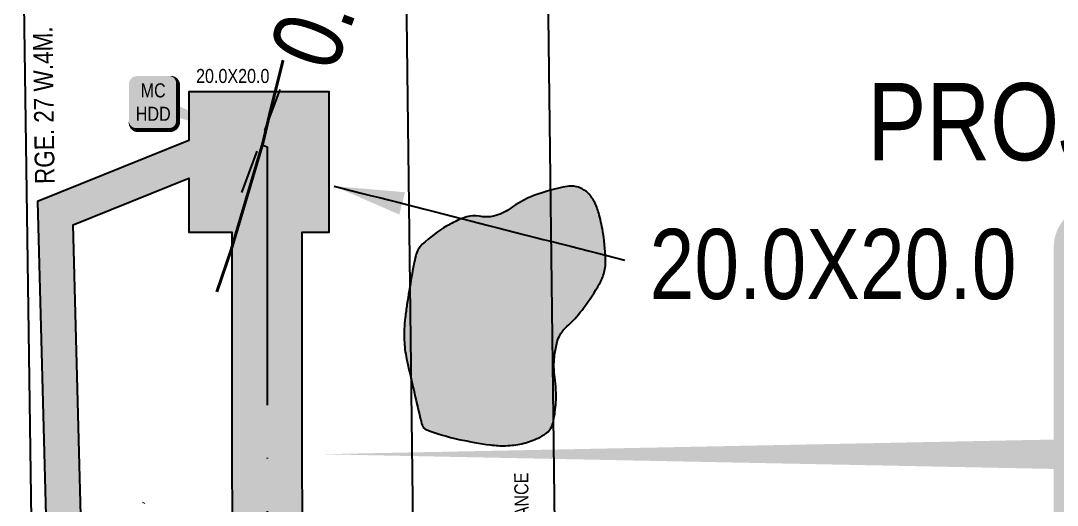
# Model space of a CAD drawing. Extents: x 57693 to 70573, y 5994359 to 6008381.
# Drawn here: x 65153.5 to 65300.9, y 5999438.4 to 5999507.4 of the extents above; entities that cross this region are included whole.
import ezdxf
from ezdxf.enums import TextEntityAlignment as Align

# ---------------------------------------------------------------- set-up
doc = ezdxf.new("R2010")
doc.units = 0
doc.header["$LTSCALE"] = 5
for name, pattern in [('COOP2', [10, 5, -1, 0, -1, 0, -1, 0, -1, 0, -1]), ('DASHDOT', [25.4, 12.7, -6.35, 0, -6.35]), ('foc-TIELINE', [1.875, 1.25, -0.625])]:
    doc.linetypes.add(name, pattern=pattern)
for name, color, linetype in [('AS-OWNER', 7, 'Continuous'), ('D-TXT-1000', 6, 'Continuous'), ('L-AREAREQUIRED', 7, 'Continuous'), ('L-ROAD-T-1000', 7, 'Continuous'), ('L-SEC', 7, 'Continuous'), ('P-APEX RECON PAY ITEMS-1000', 240, 'Continuous'), ('P-APEX RECON-10m BUFFER', 51, 'COOP2'), ('P-APEX RECON-URBAN', 30, 'COOP2'), ('P-APEX RECON-WORK AREA', 104, 'Continuous'), ('P-BUFFER-PURPLE', 187, 'foc-TIELINE'), ('P-BUFFER-PURPLE-T', 187, 'Continuous'), ('T-WATER', 160, 'Continuous'), ('T-WATER-H', 133, 'Continuous')]:
    doc.layers.add(name, color=color, linetype=linetype)
for name, color, linetype, lineweight in [('AS-RECON EXISTING', 151, 'DASHDOT', 40), ('P-APEX RECON-TWS-T', 104, 'Continuous', 9), ('P-APEX RECON-TWS-T-1000', 104, 'Continuous', 9)]:
    doc.layers.add(name, color=color, linetype=linetype, lineweight=lineweight)
doc.layers.add('P-APEX RECON-TO BE DRILLED-H', color=7, linetype='Continuous', true_color=0xffafe1)
doc.styles.add('1.8', font='ARIALN.TTF', dxfattribs={"height": 2})
doc.styles.add('100L', font='ARIALN.TTF', dxfattribs={"height": 11})
doc.styles.add('175L', font='ARIALN.TTF', dxfattribs={"height": 10})
doc.styles.add('80', font='ARIALN.TTF', dxfattribs={"height": 10})
doc.styles.add('80CG', font='ARIALN.TTF', dxfattribs={"height": 10})
doc.styles.add('80L', font='ARIALN.TTF', dxfattribs={"height": 10})
doc.dimstyles.new('Compass 5 000', dxfattribs={"dimscale": 5, "dimtxt": 9, "dimasz": 2, "dimexe": 0.2, "dimexo": 0.0625, "dimgap": 0.5, "dimtad": 0, "dimtih": 1, "dimtoh": 1, "dimzin": 0, "dimdsep": 46, "dimtxsty": '80CG', "dimcen": 0.1, "dimse1": 1, "dimse2": 1, "dimclrd": 256, "dimclrt": 256, "dimaunit": 1, "dimadec": 4, "dimazin": 0, "dimtfac": 0.06, "dimtofl": 0, "dimtmove": 0, "dimatfit": 1, "dimfxl": 0.2, "dimtolj": 1, "dimtzin": 0, "dimlwd": -1, "dimarcsym": 0})

# ---------------------------------------------------------------- blocks, each defined once
blk = doc.blocks.new('*U455')
h = blk.add_hatch(color=59)
edge = h.paths.add_edge_path()
edge.add_line((-76.49999999999999, -37), (76.49999999999999, -37))
edge.add_arc((76.5, -30.99999999999999), 6.000000000000007, 269.9999999999998, 359.9999999999999)
edge.add_line((82.5, -31), (82.5, 29.5))
edge.add_arc((76.5, 29.49999999999999), 6, 6.785183320455503e-14, 90.00000000000014)
edge.add_line((76.49999999999999, 35.5), (-76.49999999999999, 35.5))
edge.add_arc((-76.5, 29.49999999999999), 6.000000000000007, 89.99999999999987, 179.9999999999999)
edge.add_line((-82.5, 29.5), (-82.5, -31))
edge.add_arc((-76.5, -30.99999999999999), 6, 180, 270.0000000000001)
at = {"color": 1, "flags": 128}
blk.add_lwpolyline([(-76.49999999999999, -37, 3, 3, 0), (76.49999999999999, -37, 3, 3, 0.4142135623730951), (82.5, -31, 3, 3, 0), (82.5, 29.5, 3, 0, 0.4142135623730951), (76.49999999999999, 35.5, 0, 0, 0), (-76.49999999999999, 35.5, 0, 0, 0.4142135623730951), (-82.5, 29.5, 0, 0, 0), (-82.5, -31, 0, 3, 0.4142135623730951)], format="xyseb", close=True, dxfattribs=at)
blk.add_lwpolyline([(-186.7542980289043, -1.312476100455397e-10, 0, 7.499999999999999, 0), (-3.817500494383329e-16, -1.565301004897938e-15, 0, 0, 0)], format="xyseb", dxfattribs=at)
at = {"color": 1, "style": '80'}
blk.add_attdef('ENTER_TEXT_001', (-35.98567530695772, -4.996589358799454), '', height=10, dxfattribs=at)
blk = doc.blocks.new('*U1920')
at = {"true_color": 0xffffa8}
h = blk.add_hatch(color=51, dxfattribs=at)
edge = h.paths.add_edge_path()
edge.add_line((-11.49999999999998, -20), (11.49999999999998, -20))
edge.add_arc((11.49999999999999, -13.99999999999999), 6.000000000000007, 269.9999999999999, 359.9999999999999)
edge.add_line((17.49999999999999, -14), (17.49999999999998, 12.5))
edge.add_arc((11.49999999999998, 12.5), 6, 0, 90)
edge.add_line((11.49999999999998, 18.5), (-11.49999999999998, 18.5))
edge.add_arc((-11.49999999999999, 12.49999999999999), 6.000000000000007, 89.99999999999993, 179.9999999999999)
edge.add_line((-17.49999999999999, 12.5), (-17.49999999999998, -14))
edge.add_arc((-11.49999999999998, -14), 6, 180, 270)
at = {"color": 240, "flags": 128}
blk.add_lwpolyline([(-11.49999999999998, -20, 3, 3, 0), (11.49999999999998, -20, 3, 3, 0.4142135623730951), (17.49999999999999, -14, 3, 3, 0), (17.49999999999998, 12.5, 3, 0, 0.4142135623730951), (11.49999999999998, 18.5, 0, 0, 0), (-11.49999999999998, 18.5, 0, 0, 0.4142135623730951), (-17.49999999999999, 12.5, 0, 0, 0), (-17.49999999999998, -14, 0, 3, 0.4142135623730951)], format="xyseb", close=True, dxfattribs=at)
for points in [[(77.43484926148443, -30.58362885086266, 0, 9.999999999999988, 0), (0, 0, 4.999999999999994, 4.999999999999994, 0)], [(11.02599631257849, -3.012219823603379, 0, 9.999999999999998, 0), (0, 0, 4.999999999999999, 4.999999999999999, 0)]]:
    blk.add_lwpolyline(points, format="xyseb", dxfattribs=at)
at = {"color": 4, "style": '80'}
blk.add_attdef('OTHER_001', (-14.69645293315144, -5.003410641200546), '', height=10, dxfattribs=at)

msp = doc.modelspace()

# ---------------------------------------------------------------- hatches: boundary and pattern name
at = {"layer": 'P-APEX RECON-10m BUFFER'}
h = msp.add_hatch(color=256, dxfattribs=at)
h.dxf.hatch_style = 1
h.paths.add_polyline_path([(65155.9926566816, 5999369.678064825), (65191.83832870366, 5999370.159294478), (65191.98043869972, 5999370.12147988), (65204.49601929793, 5999370.12554381), (65210.14865577596, 5999369.941156805), (65210.0240076175, 5999379.943061572), (65204.65733038275, 5999380.118120687), (65194.10475419651, 5999380.114694186), (65193.57112745403, 5999404.108730615), (65193.52924850819, 5999477.255953564), (65197.39090782735, 5999477.258164478), (65197.37946579899, 5999497.243209168), (65177.39442113444, 5999497.23176714), (65177.3983767488, 5999490.322754028), (65155.85789471538, 5999481.629285196), (65157.91403444835, 5999404.761162981), (65155.48862254737, 5999404.858386351), (65155.56030345191, 5999399.855238529), (65173.53147959142, 5999399.134858688), (65182.88437204061, 5999391.501723838), (65183.88938414857, 5999390.023660417), (65184.11122073229, 5999380.048982142), (65155.84950681377, 5999379.669567471)])
h.paths.add_polyline_path([(65183.72840678372, 5999397.26185981), (65175.39826396426, 5999404.060302563), (65162.9174483922, 5999404.560599674), (65160.94514269511, 5999478.294613436), (65177.40146072276, 5999484.936177362), (65177.4058631628, 5999477.24672245), (65183.53672617592, 5999477.25023255), (65183.57866709338, 5999403.994767471)], flags=16)
at = {"layer": 'P-APEX RECON-TO BE DRILLED-H'}
h = msp.add_hatch(color=256, dxfattribs=at)
h.dxf.hatch_style = 1
h.paths.add_polyline_path([(65224.36497602176, 5999366.608065923), (65221.16409998555, 5999368.166075543), (65218.60460080877, 5999369.261326405), (65212.12478754485, 5999369.876696052), (65204.49601929793, 5999370.12554381), (65191.98043869972, 5999370.12147988), (65191.83832870457, 5999370.159294478), (65096.44677692086, 5999368.878658913), (65096.31263895439, 5999378.870282521), (65184.11122073229, 5999380.048982142), (65183.57866709338, 5999403.994767471), (65183.53104784406, 5999487.168204454), (65189.5918171938, 5999494.365690285), (65193.52029043546, 5999492.902434967), (65193.57112745403, 5999404.108730615), (65194.1047541965, 5999380.114694186), (65204.65733038275, 5999380.118120687), (65212.76064527593, 5999379.853793406), (65221.10192491355, 5999379.061645507), (65225.318769827, 5999377.257189774), (65228.73823898963, 5999375.592781072)])
at = {"layer": 'T-WATER-H'}
h = msp.add_hatch(color=256, dxfattribs=at)
h.dxf.hatch_style = 1
edge = h.paths.add_edge_path()
edge.add_arc((65211.49110305202, 5999450.038455173), 0.9307491133194845, 195.7318772931154, 248.9745087465254)
edge.add_arc((65222.56078138777, 5999478.837649287), 31.78413401673009, 248.9745087213871, 257.7699405643186)
edge.add_arc((65228.14923468298, 5999504.619777571), 58.1649783762772, 257.7699408401696, 262.2393288844227)
edge.add_arc((65222.10438034323, 5999460.264852642), 13.40004087520648, 262.2393281828856, 271.5588694732741)
edge.add_arc((65222.14584143117, 5999458.74133039), 11.87595456701977, 271.5588705818548, 282.79673594566)
edge.add_arc((65222.34137757248, 5999457.880448687), 10.99314559047013, 282.7967349745606, 294.4786283062525)
edge.add_arc((65223.69565180894, 5999454.905824859), 7.724744509389427, 294.4786295012572, 306.8530101146005)
edge.add_arc((65227.03991641221, 5999450.444066366), 2.14877871133348, 306.8530084054636, 330.4358019038422)
edge.add_arc((65226.01611815447, 5999451.024818778), 3.325824265535558, 330.4358028529535, 348.9900643151813)
edge.add_arc((65209.5598304012, 5999454.226558699), 20.09068469261476, 348.990064298582, 356.5116349458233)
edge.add_arc((65211.96550284989, 5999454.079911807), 17.68054667966861, 356.511634943294, 368.1897411367463)
edge.add_arc((65241.17523686008, 5999458.283760278), 11.83014465255953, 173.9008258090232, 188.189741118372, ccw=False)
edge.add_arc((65244.2068325359, 5999457.959820354), 14.8789984397635, 166.4217922132198, 173.900825803287, ccw=False)
edge.add_arc((65234.14774871924, 5999460.389319367), 4.530682988394138, 152.8462095350804, 166.4217922822401, ccw=False)
edge.add_arc((65234.31889614708, 5999460.301535953), 4.723029991899363, 131.7006133872251, 152.8462095271232, ccw=False)
edge.add_arc((65220.5236713663, 5999475.784623046), 16.01423628649147, 311.7006134970902, 323.1381099768595)
edge.add_arc((65199.39290757358, 5999491.628081803), 42.42492283275662, 323.1381101510604, 328.5073854261136)
edge.add_arc((65227.99545511905, 5999474.105489139), 8.881712197042999, 328.5073852257086, 340.2585354055061)
edge.add_arc((65231.28261420687, 5999472.92583123), 5.389290737502884, 340.2585352885342, 359.9999998811847)
edge.add_arc((65209.81199232799, 5999472.92583122), 26.85991261636809, 359.9999999980134, 368.8078560292555)
edge.add_arc((65212.08073217946, 5999473.277369242), 24.56409914511022, 8.807856029577536, 15.26439542988886)
edge.add_arc((65225.39855150547, 5999476.911818547), 10.75926182800655, 15.26439545948175, 25.02675141297927)
edge.add_arc((65230.89928319458, 5999479.479979329), 4.688553556729224, 25.02675098547896, 45.0177308535643)
edge.add_arc((65231.71520290606, 5999480.296404118), 3.534311636206735, 45.01773166531048, 68.08159804383152)
edge.add_arc((65231.78881705416, 5999480.479355372), 3.337105641219382, 68.08159727098909, 99.59945044350233)
edge.add_arc((65235.32158567374, 5999459.591155477), 24.52194335594043, 99.59945076340327, 111.0996093292453)
edge.add_arc((65231.89975063206, 5999468.459228509), 15.01659358025296, 111.099609618879, 126.0851878438064)
edge.add_arc((65219.38686835024, 5999485.627994854), 6.22814131582119, 282.7207836369295, 306.08518710108774, ccw=False)
edge.add_arc((65219.68031715263, 5999484.328058496), 4.895494800810057, 258.7163111636519, 282.72078408887467, ccw=False)
edge.add_arc((65217.98253244437, 5999475.818869371), 3.781415506620159, 78.71631198903786, 106.0891886854747)
edge.add_arc((65218.92900523754, 5999472.537413329), 7.196640902461934, 106.0891880028542, 114.8915001206317)
edge.add_arc((65225.89638639632, 5999457.521643396), 23.75012231502807, 114.8915005839744, 119.7335678899469)
edge.add_arc((65223.0466059863, 5999462.511045761), 18.00422078917958, 119.7335676701326, 133.6500578096814)
edge.add_arc((65212.89132392291, 5999473.15650347), 3.291793266597915, 133.6500583351008, 166.5671728424748)
edge.add_arc((65243.71476674574, 5999465.794658483), 34.98219227143881, 166.5671724978005, 168.6833667461424)
edge.add_arc((65274.89638026419, 5999459.554543036), 66.78206746623862, 168.6833666826134, 170.214938460991)
edge.add_arc((65445.45359316032, 5999430.139990939), 239.8571342609087, 170.2149386439593, 171.1741704982512)
edge.add_arc((65260.79766018056, 5999458.811485271), 52.98854896133972, 171.1741704007151, 173.2150941896307)
edge.add_arc((65228.76609146249, 5999462.622460375), 20.73107035899641, 173.2150941885336, 181.9764003101349)
edge.add_arc((65222.98739568979, 5999462.423046955), 14.94893489311605, 181.9764003663839, 192.297804218667)
edge.add_arc((65298.95657783868, 5999478.98395748), 92.70226532831958, 192.2978041613839, 192.8119074149914)
edge.add_arc((67002.92465820826, 5999866.488409043), 1840.176705456111, 192.8119068269612, 192.9272958245569)
edge.add_arc((65607.55182920807, 5999546.205663562), 408.5180977688107, 192.9272957546839, 193.5035604527795)
edge.add_arc((65236.89618493686, 5999457.194755289), 27.32451384891166, 193.5035603237057, 195.7318773676369)

# ---------------------------------------------------------------- linework, layer by layer
at = {"layer": 'AS-RECON EXISTING', "flags": 128}
msp.add_lwpolyline([(65197.87606104512, 5999530.063429507), (65197.8778816605, 5999530.07568308), (65192.10250251934, 5999506.918793962), (65189.05739943613, 5999494.756993814), (65187.90948903753, 5999489.909732237), (65186.49358317935, 5999485.124557623), (65183.4476742245, 5999474.764657355), (65171.71418232806, 5999440.316909441), (65169.0862089618, 5999434.552347824), (65166.33076214395, 5999429.01860683), (65162.40279541135, 5999422.92891345), (65160.4473360687, 5999418.836162972), (65158.94961513092, 5999413.927429331), (65158.54523536135, 5999406.457148596), (65158.17193617197, 5999400.360948994), (65159.45240963604, 5999381.251694188)], dxfattribs=at)
at = {"layer": 'L-SEC', "flags": 128}
for points in [[(65156.46989509754, 5999336.368017447), (65144.95889509777, 6000139.807017418)], [(65210.56366625641, 5999336.640261311), (65204.49966627435, 5999823.222261154)], [(65224.59666653964, 5999823.490261164), (65230.66166652041, 5999336.900261324)]]:
    msp.add_lwpolyline(points, dxfattribs=at)
at = {"layer": 'P-APEX RECON-URBAN', "ltscale": 1.5, "flags": 128}
msp.add_lwpolyline([(65187.84788423449, 5999489.68366811), (65188.526015084, 5999489.431081792), (65188.57489727361, 5999404.051749043), (65189.21832009004, 5999375.120832959), (65096.37970793763, 5999373.874470692), (65098.0428740963, 5999255.225103512), (65097.88269788342, 5999190.187423509), (65106.60326469757, 5999147.222617861), (65112.08735676518, 5998771.097508216), (65096.09693747938, 5998722.166894868), (65104.70108021315, 5998696.61468453), (65106.06585213714, 5998598.435780689), (65107.95786400003, 5998464.989318753)], dxfattribs=at)
at = {"layer": 'P-APEX RECON-WORK AREA', "flags": 128}
for points in [[(65155.9926566816, 5999369.678064825), (65191.83832870366, 5999370.159294478), (65191.98043869972, 5999370.12147988), (65204.49601929793, 5999370.12554381), (65210.14865577596, 5999369.941156805), (65210.0240076175, 5999379.943061572), (65204.65733038275, 5999380.118120687), (65194.10475419651, 5999380.114694186), (65193.57112745403, 5999404.108730615), (65193.52924850819, 5999477.255953564), (65197.39090782735, 5999477.258164478), (65197.37946579899, 5999497.243209168), (65177.39442113444, 5999497.23176714), (65177.3983767488, 5999490.322754028), (65155.85789471538, 5999481.629285196), (65157.91403444835, 5999404.761162981), (65155.48862254737, 5999404.858386351), (65155.56030345191, 5999399.855238529), (65173.53147959142, 5999399.134858688), (65182.88437204061, 5999391.501723838), (65183.88938414857, 5999390.023660417), (65184.11122073229, 5999380.048982142), (65155.84950681377, 5999379.669567471)], [(65183.72840678372, 5999397.26185981), (65175.39826396426, 5999404.060302563), (65162.9174483922, 5999404.560599674), (65160.94514269511, 5999478.294613436), (65177.40146072276, 5999484.936177362), (65177.4058631628, 5999477.24672245), (65183.53672617592, 5999477.25023255), (65183.57866709338, 5999403.994767471), (65183.72840678353, 5999397.26185981)]]:
    msp.add_lwpolyline(points, close=True, dxfattribs=at)
at = {"layer": 'P-BUFFER-PURPLE'}
msp.add_line((65184.9458112533, 5999482.930383612), (65190.53057190658, 5999497.924063905), dxfattribs=at)
at = {"layer": 'T-WATER', "flags": 128}
msp.add_lwpolyline([(65210.59521882769, 5999449.786095572, 0.2365864008339446), (65211.15716584192, 5999449.169674505, 0.03839616323757928), (65215.82770814875, 5999447.774859651, 0.01950385675796758), (65220.29489932494, 5999446.987545916, 0.04068659865757666), (65222.46891570323, 5999446.869771103, 0.04907377478306747), (65224.7762815766, 5999447.160351091, 0.05101606518957679), (65226.89642913848, 5999447.875412195, 0.0540459512193861), (65228.3286768617, 5999448.724663431, 0.1032640686752209), (65228.90893145157, 5999449.383862266, 0.0811355762824495), (65229.28072756598, 5999450.389655464, 0.03283083127431259), (65229.61329056802, 5999453.004123934, 0.05099949768816826), (65229.46573894553, 5999456.598535934, -0.06242806509411036), (65229.41205702967, 5999459.540710069, -0.03264502942446161), (65229.74369666265, 5999461.452998747, -0.05930403132358068), (65230.11641614646, 5999462.457034538, -0.0925277760020888), (65231.17695547847, 5999463.827896845, 0.04994696509992604), (65233.33640315427, 5999466.17787188, 0.02343217019401405), (65235.56895777124, 5999469.465783424, 0.05131904636807582), (65236.35515662389, 5999471.105455423, 0.08635206712074404), (65236.67190494436, 5999472.925831219, 0.03845045401884185), (65236.35515662389, 5999477.038656881, 0.02817942305753753), (65235.77823956549, 5999479.744448219, 0.04262209515015496), (65235.14763019661, 5999481.463431422, 0.08744900466457213), (65234.2135650888, 5999482.796313145, 0.1009762082757027), (65233.03451111435, 5999483.575243027, 0.1383961503049917), (65231.23232368858, 5999483.769733648, 0.05022106586933124), (65226.49392032922, 5999482.469049403, 0.06548026588081889), (65223.05516539047, 5999480.594771128, -0.1023010955855367), (65220.7583054299, 5999479.552724935, -0.1051239677281497), (65218.72243051105, 5999479.527191645, 0.1200078920247167), (65216.93457607447, 5999479.45217237, 0.03842622838916551), (65215.89993010059, 5999479.06553282, 0.02113064840615885), (65214.11709787559, 5999478.144850517, 0.06079688468184954), (65210.619157113, 5999475.538343283, 0.1446238595349656), (65209.68958444033, 5999473.921204194, 0.009233901740620156), (65209.41270759419, 5999472.659242526, 0.006682842049241744), (65209.08584209289, 5999470.904327204, 0.004185462977047062), (65208.43653202896, 5999466.941588574, 0.008905445384764373), (65208.18020770552, 5999465.071678245, 0.03824704301844136), (65208.04735366328, 5999461.90749028, 0.04506609207188027), (65208.38148297626, 5999459.239029329, 0.002243202380216767), (65208.5622939042, 5999458.427123361, 0.0005034795246977389), (65209.3877341328, 5999454.814254789, 0.002514434385245263), (65210.32704600543, 5999450.814323209, 0.00972317369127568)], format="xyb", close=True, dxfattribs=at)

# ---------------------------------------------------------------- block references
at = {"layer": 'AS-OWNER', "xscale": 0.999252397, "yscale": 0.999252397, "zscale": 0.999252397, "rotation": 359.9999884413987}
msp.add_blockref('*U455', (65382.87046152446, 5999445.656726198), dxfattribs=at)

# ---------------------------------------------------------------- texts
at = {"layer": 'D-TXT-1000', "color": 3, "insert": (65155.52886396499, 5999484.098971959), "char_height": 2.795814988148674, "attachment_point": 1, "rotation": 90.81101653955209, "style": '80L'}
msp.add_mtext_dynamic_manual_height_columns('RGE. 27 W.4M.', width=111.0704229195089, gutter_width=47.5, heights=[0], dxfattribs=at)
at = {"layer": 'L-AREAREQUIRED', "color": 5, "style": '100L'}
msp.add_text('PROJECT AREA = 0.255 HA  0.63 AC.', height=10.9917763669999, rotation=359.9999884414439, dxfattribs=at).set_placement((65383.60725153943, 5999484.199530913), align=Align.BOTTOM_CENTER)
at = {"layer": 'L-ROAD-T-1000', "style": '80L'}
msp.add_text('GOVERNMENT ROAD ALLOWANCE', height=1.998504793999989, rotation=90.6956384676741, dxfattribs=at).set_placement((65224.91088257552, 5999423.714648897), align=Align.MIDDLE_CENTER)
at = {"layer": 'P-APEX RECON-TWS-T', "insert": (65242.94569870589, 5999477.729428882), "char_height": 9.992523969999976, "attachment_point": 1, "style": '175L'}
msp.add_mtext_dynamic_manual_height_columns('20.0X20.0', width=78.94686638483836, gutter_width=50, heights=[0], dxfattribs=at)
at = {"layer": 'P-APEX RECON-TWS-T-1000', "insert": (65178.43595546435, 5999500.492330397), "char_height": 1.998504793999998, "attachment_point": 1, "style": '175L'}
msp.add_mtext_dynamic_manual_height_columns('20.0X20.0', width=10.35424283765347, gutter_width=50, heights=[0], dxfattribs=at)

# ---------------------------------------------------------------- leaders
at = {"layer": 'P-APEX RECON-TWS-T', "path_type": 1}
msp.add_leader([(65198.0631772979, 5999483.822796115), (65239.44228899799, 5999473.277004199)], dimstyle='Compass 5 000', override={"dimgap": 0.5, "dimtad": 0}, dxfattribs=at)

# ---------------------------------------------------------------- next in the draw order: texts
at = {"layer": 'P-BUFFER-PURPLE-T', "insert": (65191.39900480894, 5999510.669523044), "char_height": 9.999999999999975, "width": 15.1287327378449, "attachment_point": 2, "rotation": 69.57093047433199, "style": '1.8', "bg_fill": 3, "box_fill_scale": 1.1, "bg_fill_color": 256, "bg_fill_transparency": 0}
msp.add_mtext('0.0', dxfattribs=at)

# ---------------------------------------------------------------- next in the draw order: block references
at = {"layer": 'P-APEX RECON PAY ITEMS-1000'}
ref = msp.add_blockref('*U1920', (65172.37249248745, 5999495.79582101), dxfattribs=dict(at, xscale=0.199850479399999, yscale=0.199850479399999, zscale=0.199850479399999))
ref.add_attrib('OTHER_001', 'MC', (65170.55461653738, 5999496.444267199), dxfattribs={"layer": '0', "color": 4, "height": 1.998504793999991, "style": '80'})
ref.add_attrib('OTHER_002', 'HDD', (65169.86890854872, 5999493.113425876), dxfattribs={"layer": '0', "color": 4, "height": 1.998504793999991, "style": '80'})

doc.saveas('drawing.dxf')
